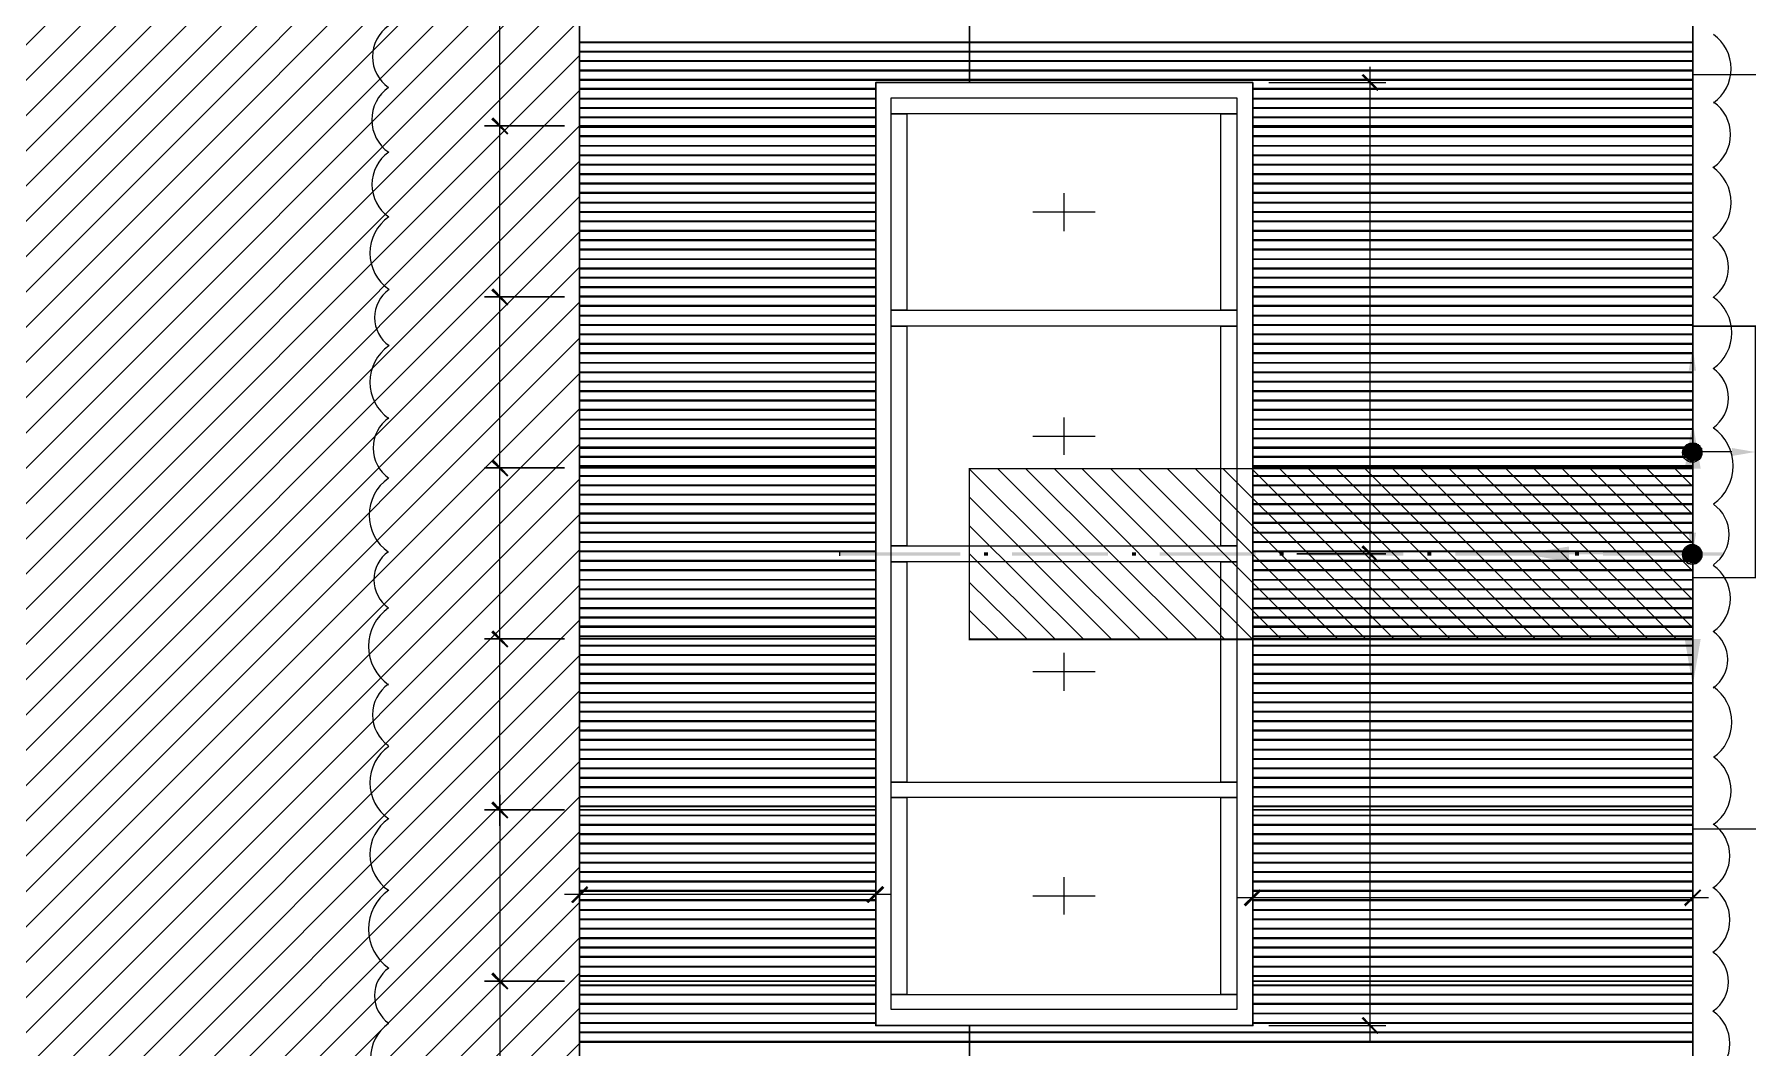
# Model space of a CAD drawing. Header units: millimetres. Extents: x -356862 to 418287, y 0 to 839748.
# Drawn here: x 32.504 to 36.815, y 25.258 to 27.795 of the extents above; entities that cross this region are included whole.
import ezdxf

# ---------------------------------------------------------------- set-up
doc = ezdxf.new("R2010")
doc.units = ezdxf.units.MM
doc.layers.add('PDF _Геометрия', color=7, linetype='Continuous', true_color=0xbababa)
doc.layers.add('PDF _Сплошная заливка', color=7, linetype='Continuous', true_color=0xf50000)

msp = doc.modelspace()

# ---------------------------------------------------------------- linework, layer by layer
at = {"layer": 'PDF _Геометрия', "color": 7, "lineweight": 9}
msp.add_lwpolyline([(36.6576, 23.3832), (36.6576, 30.1162), (36.6576, 31.2979)], dxfattribs=at)
at = {"layer": 'PDF _Геометрия', "color": 19, "lineweight": 30, "true_color": 0x442a22}
msp.add_lwpolyline([(36.6576, 23.3832), (36.6576, 30.1162), (36.941, 30.1162), (36.941, 23.3832)], close=True, dxfattribs=at)
at = {"layer": 'PDF _Геометрия', "color": 7, "lineweight": 13}
msp.add_lwpolyline([(30.8612, 23.4732), (30.8612, 30.0879), (33.8694, 30.0879), (33.8694, 23.4732)], close=True, dxfattribs=at)
at = {"layer": 'PDF _Геометрия', "color": 150, "lineweight": 30, "true_color": 0x0080ff}
for points in [[(33.8694, 30.0696), (36.6576, 30.0529), (36.6576, 23.3832), (35.986, 23.3832), (35.986, 23.4765), (33.8694, 23.4898)], [(35.556, 27.6747), (34.6111, 27.6747), (34.6111, 25.3131), (35.556, 25.3131)]]:
    msp.add_lwpolyline(points, close=True, dxfattribs=at)
for points in [[(34.846, 27.6747), (34.846, 30.0646)], [(36.6576, 23.3832), (36.6576, 30.0529)], [(34.6111, 27.5663), (33.8694, 27.5663)], [(36.6576, 27.5663), (35.556, 27.5663)], [(34.6111, 27.138), (33.8694, 27.138)], [(36.6576, 27.138), (35.556, 27.138)], [(34.6111, 26.7097), (33.8694, 26.7097)], [(36.6576, 26.7097), (35.556, 26.7097)], [(34.6111, 26.2814), (33.8694, 26.2814)], [(36.6576, 26.2814), (35.556, 26.2814)], [(34.6111, 25.8531), (33.8694, 25.8531)], [(36.6576, 25.8531), (35.556, 25.8531)], [(34.6111, 25.4248), (33.8694, 25.4248)], [(36.6576, 25.4248), (35.556, 25.4248)], [(34.846, 23.4832), (34.846, 25.3131)]]:
    msp.add_lwpolyline(points, dxfattribs=at)
at = {"layer": 'PDF _Геометрия', "color": 161, "lineweight": 9, "true_color": 0x7f9fff}
for points in [[(33.8694, 29.1563), (30.8612, 26.1497)], [(33.8694, 29.0679), (30.8612, 26.0597)], [(33.8694, 28.9796), (30.8612, 25.9714)], [(33.8694, 28.8913), (30.8612, 25.8831)], [(33.8694, 28.803), (30.8612, 25.7947)], [(33.8694, 28.7146), (30.8612, 25.7064)], [(33.8694, 28.6263), (30.8612, 25.6181)], [(33.8694, 28.538), (30.8612, 25.5298)], [(33.8694, 28.4496), (30.8612, 25.4414)], [(33.8694, 28.3613), (30.8612, 25.3531)], [(33.8694, 28.273), (30.8612, 25.2648)], [(33.8694, 28.1846), (30.8612, 25.1764)], [(33.8694, 28.0963), (30.8612, 25.0881)], [(33.8694, 28.008), (30.8612, 24.9998)], [(33.8694, 27.9197), (30.8612, 24.9114)], [(33.8694, 27.8313), (30.8612, 24.8231)], [(33.8694, 27.743), (30.8612, 24.7348)], [(33.8694, 27.6547), (30.8612, 24.6465)], [(33.8694, 27.5663), (30.8612, 24.5581)], [(33.8694, 27.478), (30.8612, 24.4698)], [(33.8694, 27.3897), (30.8612, 24.3815)], [(33.8694, 27.3013), (30.8612, 24.2931)], [(33.8694, 27.213), (30.8612, 24.2048)], [(33.8694, 27.1247), (30.8612, 24.1165)], [(33.8694, 27.0347), (30.8612, 24.0281)], [(33.8694, 26.9464), (30.8612, 23.9398)], [(33.8694, 26.858), (30.8612, 23.8515)], [(33.8694, 26.7697), (30.8612, 23.7632)], [(33.8694, 26.6814), (30.8612, 23.6748)], [(33.8694, 26.593), (30.8612, 23.5848)], [(33.8694, 26.5047), (30.8612, 23.4965)], [(33.8694, 26.4164), (30.9262, 23.4732), (30.5629, 23.1099)], [(33.8694, 26.3281), (31.0145, 23.4732), (30.5629, 23.0215)], [(33.8694, 26.2397), (31.1029, 23.4732), (30.5629, 22.9332)], [(33.8694, 26.1514), (31.1912, 23.4732), (30.5629, 22.8449)], [(33.8694, 26.0631), (31.2795, 23.4732), (30.5629, 22.7565)], [(33.8694, 25.9747), (31.3679, 23.4732), (30.6495, 22.7532)], [(33.8694, 25.8864), (31.4562, 23.4732), (30.7379, 22.7532)], [(33.8694, 25.7981), (31.5445, 23.4732), (30.8262, 22.7532)], [(33.8694, 25.7097), (31.6328, 23.4732), (30.9145, 22.7532)], [(33.8694, 25.6214), (31.7212, 23.4732), (31.0029, 22.7532)], [(33.8694, 25.5331), (31.8095, 23.4732), (31.0912, 22.7532)], [(33.8694, 25.4448), (31.8978, 23.4732), (31.1795, 22.7532)], [(33.8694, 25.3564), (31.9862, 23.4732), (31.2679, 22.7532)], [(33.8694, 25.2681), (32.0745, 23.4732), (31.3562, 22.7532)]]:
    msp.add_lwpolyline(points, dxfattribs=at)
at = {"layer": 'PDF _Геометрия', "color": 7, "lineweight": 18}
for points in [[(33.6694, 27.5263), (33.6694, 28.033)], [(35.8493, 26.4547), (35.8493, 27.7147)], [(35.596, 27.6747), (35.8893, 27.6747)], [(33.6694, 27.098), (33.6694, 27.6047)], [(35.0827, 27.398), (35.0827, 27.303)], [(35.0044, 27.3513), (35.161, 27.3513)], [(33.6694, 26.6697), (33.6694, 27.1764)], [(35.0827, 26.8364), (35.0827, 26.743)], [(35.0044, 26.7897), (35.161, 26.7897)], [(33.6694, 26.2414), (33.6694, 26.748)], [(35.8493, 25.2731), (35.8493, 26.533)], [(33.6694, 25.8131), (33.6694, 26.3197)], [(35.0827, 26.2464), (35.0827, 26.1514)], [(35.0044, 26.1997), (35.161, 26.1997)], [(33.6694, 25.8914), (33.6694, 25.3848)], [(35.556, 25.8131), (35.556, 25.5948)], [(36.6576, 25.8131), (36.6576, 25.5948)], [(33.8694, 25.4631), (33.8694, 25.6797)], [(34.6111, 25.4631), (34.6111, 25.6797)], [(35.0827, 25.6847), (35.0827, 25.5914)], [(34.6494, 25.6414), (33.8311, 25.6414)], [(35.0044, 25.6381), (35.161, 25.6381)], [(36.6976, 25.6331), (35.516, 25.6331)], [(33.6694, 25.4631), (33.6694, 24.9564)], [(35.596, 25.3131), (35.8893, 25.3131)]]:
    msp.add_lwpolyline(points, dxfattribs=at)
at = {"layer": 'PDF _Геометрия', "color": 1, "lineweight": 20}
for points in [[(33.3907, 27.8169, 0.52054), (33.3907, 27.6626, 0.52054), (33.3912, 27.5002)], [(33.3912, 27.5009, 0.52054), (33.3912, 27.3385, 0.52054), (33.3911, 27.1573)], [(33.3905, 26.5, 0.52054), (33.3905, 26.3594, 0.52054), (33.3907, 26.1668)], [(36.709, 26.1594, 0.52054), (36.709, 26.3, 0.52054), (36.7092, 26.4656)], [(33.3914, 25.6523, 0.52054), (33.3914, 25.4571, 0.52054), (33.3914, 25.3191)], [(33.3907, 25.3181, 0.52054), (33.3907, 25.1447, 0.52054), (33.3912, 25.0014, 0.52054), (33.3916, 24.8311)]]:
    msp.add_lwpolyline(points, format="xyb", dxfattribs=at)
at = {"layer": 'PDF _Геометрия', "color": 254, "lineweight": 5, "true_color": 0xdcdcdc}
for points in [[(33.8694, 27.7763), (36.6576, 27.7763)], [(33.8694, 27.753), (36.6576, 27.753)], [(33.8694, 27.7297), (36.6576, 27.7297)], [(33.8694, 27.7047), (36.6576, 27.7047)], [(33.8694, 27.6813), (36.6576, 27.6813)], [(33.8694, 27.658), (34.6111, 27.658)], [(35.556, 27.658), (36.6576, 27.658)], [(33.8694, 27.6347), (34.6111, 27.6347)], [(33.8694, 27.6113), (34.6111, 27.6113)], [(35.556, 27.6347), (36.6576, 27.6347)], [(35.556, 27.6113), (36.6576, 27.6113)], [(33.8694, 27.588), (34.6111, 27.588)], [(33.8694, 27.563), (34.6111, 27.563)], [(35.556, 27.588), (36.6576, 27.588)], [(35.556, 27.563), (36.6576, 27.563)], [(33.8694, 27.5397), (34.6111, 27.5397)], [(33.8694, 27.5163), (34.6111, 27.5163)], [(35.556, 27.5397), (36.6576, 27.5397)], [(35.556, 27.5163), (36.6576, 27.5163)], [(33.8694, 27.493), (34.6111, 27.493)], [(33.8694, 27.4697), (34.6111, 27.4697)], [(35.556, 27.493), (36.6576, 27.493)], [(35.556, 27.4697), (36.6576, 27.4697)], [(33.8694, 27.4447), (34.6111, 27.4447)], [(33.8694, 27.4213), (34.6111, 27.4213)], [(35.556, 27.4447), (36.6576, 27.4447)], [(35.556, 27.4213), (36.6576, 27.4213)], [(33.8694, 27.398), (34.6111, 27.398)], [(35.556, 27.398), (36.6576, 27.398)], [(33.8694, 27.3747), (34.6111, 27.3747)], [(33.8694, 27.3513), (34.6111, 27.3513)], [(35.556, 27.3747), (36.6576, 27.3747)], [(35.556, 27.3513), (36.6576, 27.3513)], [(33.8694, 27.328), (34.6111, 27.328)], [(33.8694, 27.303), (34.6111, 27.303)], [(35.556, 27.328), (36.6576, 27.328)], [(35.556, 27.303), (36.6576, 27.303)], [(33.8694, 27.2797), (34.6111, 27.2797)], [(33.8694, 27.2564), (34.6111, 27.2564)], [(35.556, 27.2797), (36.6576, 27.2797)], [(35.556, 27.2564), (36.6576, 27.2564)], [(33.8694, 27.233), (34.6111, 27.233)], [(33.8694, 27.2097), (34.6111, 27.2097)], [(35.556, 27.233), (36.6576, 27.233)], [(35.556, 27.2097), (36.6576, 27.2097)], [(33.8694, 27.1864), (34.6111, 27.1864)], [(35.556, 27.1864), (36.6576, 27.1864)], [(33.8694, 27.1614), (34.6111, 27.1614)], [(33.8694, 27.138), (34.6111, 27.138)], [(35.556, 27.1614), (36.6576, 27.1614)], [(35.556, 27.138), (36.6576, 27.138)], [(33.8694, 27.1147), (34.6111, 27.1147)], [(33.8694, 27.0914), (34.6111, 27.0914)], [(35.556, 27.1147), (36.6576, 27.1147)], [(35.556, 27.0914), (36.6576, 27.0914)], [(33.8694, 27.068), (34.6111, 27.068)], [(33.8694, 27.0447), (34.6111, 27.0447)], [(35.556, 27.068), (36.6576, 27.068)], [(35.556, 27.0447), (36.6576, 27.0447)], [(33.8694, 27.0197), (34.6111, 27.0197)], [(33.8694, 26.9964), (34.6111, 26.9964)], [(35.556, 27.0197), (36.6576, 27.0197)], [(35.556, 26.9964), (36.6576, 26.9964)], [(33.8694, 26.973), (34.6111, 26.973)], [(33.8694, 26.9497), (34.6111, 26.9497)], [(35.556, 26.973), (36.6576, 26.973)], [(35.556, 26.9497), (36.6576, 26.9497)], [(33.8694, 26.9264), (34.6111, 26.9264)], [(35.556, 26.9264), (36.6576, 26.9264)], [(33.8694, 26.9014), (34.6111, 26.9014)], [(33.8694, 26.878), (34.6111, 26.878)], [(35.556, 26.9014), (36.6576, 26.9014)], [(35.556, 26.878), (36.6576, 26.878)], [(33.8694, 26.8547), (34.6111, 26.8547)], [(33.8694, 26.8314), (34.6111, 26.8314)], [(35.556, 26.8547), (36.6576, 26.8547)], [(35.556, 26.8314), (36.6576, 26.8314)], [(33.8694, 26.808), (34.6111, 26.808)], [(33.8694, 26.7847), (34.6111, 26.7847)], [(35.556, 26.808), (36.6576, 26.808)], [(35.556, 26.7847), (36.6576, 26.7847)], [(33.8694, 26.7597), (34.6111, 26.7597)], [(33.8694, 26.7364), (34.6111, 26.7364)], [(35.556, 26.7597), (36.6576, 26.7597)], [(35.556, 26.7364), (36.6576, 26.7364)], [(33.8694, 26.713), (34.6111, 26.713)], [(33.8694, 26.6897), (34.6111, 26.6897)], [(35.556, 26.713), (36.6576, 26.713)], [(35.556, 26.6897), (36.6576, 26.6897)], [(33.8694, 26.6664), (34.6111, 26.6664)], [(35.556, 26.6664), (36.6576, 26.6664)], [(33.8694, 26.643), (34.6111, 26.643)], [(33.8694, 26.618), (34.6111, 26.618)], [(35.556, 26.643), (36.6576, 26.643)], [(35.556, 26.618), (36.6576, 26.618)], [(33.8694, 26.5947), (34.6111, 26.5947)], [(33.8694, 26.5714), (34.6111, 26.5714)], [(35.556, 26.5947), (36.6576, 26.5947)], [(35.556, 26.5714), (36.6576, 26.5714)], [(33.8694, 26.548), (34.6111, 26.548)], [(33.8694, 26.5247), (34.6111, 26.5247)], [(35.556, 26.548), (36.6576, 26.548)], [(35.556, 26.5247), (36.6576, 26.5247)], [(33.8694, 26.5014), (34.6111, 26.5014)], [(33.8694, 26.4764), (34.6111, 26.4764)], [(35.556, 26.5014), (36.6576, 26.5014)], [(35.556, 26.4764), (36.6576, 26.4764)], [(33.8694, 26.4531), (34.6111, 26.4531)], [(33.8694, 26.4297), (34.6111, 26.4297)], [(35.556, 26.4531), (36.6576, 26.4531)], [(35.556, 26.4297), (36.6576, 26.4297)], [(33.8694, 26.4064), (34.6111, 26.4064)], [(35.556, 26.4064), (36.6576, 26.4064)], [(33.8694, 26.3831), (34.6111, 26.3831)], [(33.8694, 26.3581), (34.6111, 26.3581)], [(35.556, 26.3831), (36.6576, 26.3831)], [(35.556, 26.3581), (36.6576, 26.3581)], [(33.8694, 26.3347), (34.6111, 26.3347)], [(33.8694, 26.3114), (34.6111, 26.3114)], [(35.556, 26.3347), (36.6576, 26.3347)], [(35.556, 26.3114), (36.6576, 26.3114)], [(33.8694, 26.2881), (34.6111, 26.2881)], [(33.8694, 26.2647), (34.6111, 26.2647)], [(35.556, 26.2881), (36.6576, 26.2881)], [(35.556, 26.2647), (36.6576, 26.2647)], [(33.8694, 26.2414), (34.6111, 26.2414)], [(33.8694, 26.2164), (34.6111, 26.2164)], [(35.556, 26.2414), (36.6576, 26.2414)], [(35.556, 26.2164), (36.6576, 26.2164)], [(33.8694, 26.1931), (34.6111, 26.1931)], [(35.556, 26.1931), (36.6576, 26.1931)], [(33.8694, 26.1697), (34.6111, 26.1697)], [(33.8694, 26.1464), (34.6111, 26.1464)], [(35.556, 26.1697), (36.6576, 26.1697)], [(35.556, 26.1464), (36.6576, 26.1464)], [(33.8694, 26.1231), (34.6111, 26.1231)], [(33.8694, 26.0997), (34.6111, 26.0997)], [(35.556, 26.1231), (36.6576, 26.1231)], [(35.556, 26.0997), (36.6576, 26.0997)], [(33.8694, 26.0747), (34.6111, 26.0747)], [(33.8694, 26.0514), (34.6111, 26.0514)], [(35.556, 26.0747), (36.6576, 26.0747)], [(35.556, 26.0514), (36.6576, 26.0514)], [(33.8694, 26.0281), (34.6111, 26.0281)], [(33.8694, 26.0047), (34.6111, 26.0047)], [(35.556, 26.0281), (36.6576, 26.0281)], [(35.556, 26.0047), (36.6576, 26.0047)], [(33.8694, 25.9814), (34.6111, 25.9814)], [(33.8694, 25.9581), (34.6111, 25.9581)], [(35.556, 25.9814), (36.6576, 25.9814)], [(35.556, 25.9581), (36.6576, 25.9581)], [(33.8694, 25.9331), (34.6111, 25.9331)], [(35.556, 25.9331), (36.6576, 25.9331)], [(33.8694, 25.9097), (34.6111, 25.9097)], [(33.8694, 25.8864), (34.6111, 25.8864)], [(35.556, 25.9097), (36.6576, 25.9097)], [(35.556, 25.8864), (36.6576, 25.8864)], [(33.8694, 25.8631), (34.6111, 25.8631)], [(33.8694, 25.8397), (34.6111, 25.8397)], [(35.556, 25.8631), (36.6576, 25.8631)], [(35.556, 25.8397), (36.6576, 25.8397)], [(33.8694, 25.8147), (34.6111, 25.8147)], [(33.8694, 25.7914), (34.6111, 25.7914)], [(35.556, 25.8147), (36.6576, 25.8147)], [(35.556, 25.7914), (36.6576, 25.7914)], [(33.8694, 25.7681), (34.6111, 25.7681)], [(33.8694, 25.7447), (34.6111, 25.7447)], [(35.556, 25.7681), (36.6576, 25.7681)], [(35.556, 25.7447), (36.6576, 25.7447)], [(33.8694, 25.7214), (34.6111, 25.7214)], [(33.8694, 25.6981), (34.6111, 25.6981)], [(35.556, 25.7214), (36.6576, 25.7214)], [(35.556, 25.6981), (36.6576, 25.6981)], [(33.8694, 25.6731), (34.6111, 25.6731)], [(35.556, 25.6731), (36.6576, 25.6731)], [(33.8694, 25.6497), (34.6111, 25.6497)], [(33.8694, 25.6264), (34.6111, 25.6264)], [(35.556, 25.6497), (36.6576, 25.6497)], [(35.556, 25.6264), (36.6576, 25.6264)], [(33.8694, 25.6031), (34.6111, 25.6031)], [(33.8694, 25.5798), (34.6111, 25.5798)], [(35.556, 25.6031), (36.6576, 25.6031)], [(35.556, 25.5798), (36.6576, 25.5798)], [(33.8694, 25.5564), (34.6111, 25.5564)], [(33.8694, 25.5314), (34.6111, 25.5314)], [(35.556, 25.5564), (36.6576, 25.5564)], [(35.556, 25.5314), (36.6576, 25.5314)], [(33.8694, 25.5081), (34.6111, 25.5081)], [(33.8694, 25.4848), (34.6111, 25.4848)], [(35.556, 25.5081), (36.6576, 25.5081)], [(35.556, 25.4848), (36.6576, 25.4848)], [(33.8694, 25.4614), (34.6111, 25.4614)], [(33.8694, 25.4381), (34.6111, 25.4381)], [(35.556, 25.4614), (36.6576, 25.4614)], [(35.556, 25.4381), (36.6576, 25.4381)], [(33.8694, 25.4148), (34.6111, 25.4148)], [(35.556, 25.4148), (36.6576, 25.4148)], [(33.8694, 25.3898), (34.6111, 25.3898)], [(33.8694, 25.3664), (34.6111, 25.3664)], [(35.556, 25.3898), (36.6576, 25.3898)], [(35.556, 25.3664), (36.6576, 25.3664)], [(33.8694, 25.3431), (34.6111, 25.3431)], [(33.8694, 25.3198), (34.6111, 25.3198)], [(35.556, 25.3431), (36.6576, 25.3431)], [(35.556, 25.3198), (36.6576, 25.3198)], [(33.8694, 25.2964), (36.6576, 25.2964)], [(33.8694, 25.2714), (36.6576, 25.2714)]]:
    msp.add_lwpolyline(points, close=True, dxfattribs=at)
for points in [[(36.6576, 27.7747), (33.8694, 27.7747)], [(36.6576, 27.7513), (33.8694, 27.7513)], [(36.6576, 27.728), (33.8694, 27.728)], [(36.6576, 27.7063), (33.8694, 27.7063)], [(36.6576, 27.683), (33.8694, 27.683)], [(34.6111, 27.6597), (33.8694, 27.6597)], [(36.6576, 27.6597), (35.556, 27.6597)], [(34.6111, 27.633), (33.8694, 27.633)], [(34.6111, 27.6097), (33.8694, 27.6097)], [(36.6576, 27.633), (35.556, 27.633)], [(36.6576, 27.6097), (35.556, 27.6097)], [(34.6111, 27.5863), (33.8694, 27.5863)], [(34.6111, 27.5647), (33.8694, 27.5647)], [(36.6576, 27.5863), (35.556, 27.5863)], [(36.6576, 27.5647), (35.556, 27.5647)], [(34.6111, 27.5413), (33.8694, 27.5413)], [(34.6111, 27.5163), (33.8694, 27.5163)], [(36.6576, 27.5413), (35.556, 27.5413)], [(36.6576, 27.5163), (35.556, 27.5163)], [(34.6111, 27.4913), (33.8694, 27.4913)], [(34.6111, 27.468), (33.8694, 27.468)], [(36.6576, 27.4913), (35.556, 27.4913)], [(36.6576, 27.468), (35.556, 27.468)], [(34.6111, 27.4463), (33.8694, 27.4463)], [(34.6111, 27.423), (33.8694, 27.423)], [(36.6576, 27.4463), (35.556, 27.4463)], [(36.6576, 27.423), (35.556, 27.423)], [(34.6111, 27.3997), (33.8694, 27.3997)], [(36.6576, 27.3997), (35.556, 27.3997)], [(34.6111, 27.373), (33.8694, 27.373)], [(34.6111, 27.3497), (33.8694, 27.3497)], [(36.6576, 27.373), (35.556, 27.373)], [(36.6576, 27.3497), (35.556, 27.3497)], [(34.6111, 27.3263), (33.8694, 27.3263)], [(34.6111, 27.3047), (33.8694, 27.3047)], [(36.6576, 27.3263), (35.556, 27.3263)], [(36.6576, 27.3047), (35.556, 27.3047)], [(34.6111, 27.2814), (33.8694, 27.2814)], [(34.6111, 27.258), (33.8694, 27.258)], [(36.6576, 27.2814), (35.556, 27.2814)], [(36.6576, 27.258), (35.556, 27.258)], [(34.6111, 27.2314), (33.8694, 27.2314)], [(34.6111, 27.208), (33.8694, 27.208)], [(36.6576, 27.2314), (35.556, 27.2314)], [(36.6576, 27.208), (35.556, 27.208)], [(34.6111, 27.1847), (33.8694, 27.1847)], [(34.6111, 27.163), (33.8694, 27.163)], [(36.6576, 27.1847), (35.556, 27.1847)], [(36.6576, 27.163), (35.556, 27.163)], [(34.6111, 27.1397), (33.8694, 27.1397)], [(36.6576, 27.1397), (35.556, 27.1397)], [(34.6111, 27.1164), (33.8694, 27.1164)], [(34.6111, 27.0897), (33.8694, 27.0897)], [(36.6576, 27.1164), (35.556, 27.1164)], [(36.6576, 27.0897), (35.556, 27.0897)], [(34.6111, 27.0664), (33.8694, 27.0664)], [(34.6111, 27.043), (33.8694, 27.043)], [(36.6576, 27.0664), (35.556, 27.0664)], [(36.6576, 27.043), (35.556, 27.043)], [(34.6111, 27.0214), (33.8694, 27.0214)], [(34.6111, 26.998), (33.8694, 26.998)], [(36.6576, 27.0214), (35.556, 27.0214)], [(36.6576, 26.998), (35.556, 26.998)], [(34.6111, 26.973), (33.8694, 26.973)], [(34.6111, 26.948), (33.8694, 26.948)], [(36.6576, 26.973), (35.556, 26.973)], [(36.6576, 26.948), (35.556, 26.948)], [(34.6111, 26.9247), (33.8694, 26.9247)], [(36.6576, 26.9247), (35.556, 26.9247)], [(34.6111, 26.903), (33.8694, 26.903)], [(34.6111, 26.8797), (33.8694, 26.8797)], [(36.6576, 26.903), (35.556, 26.903)], [(36.6576, 26.8797), (35.556, 26.8797)], [(34.6111, 26.8564), (33.8694, 26.8564)], [(34.6111, 26.8297), (33.8694, 26.8297)], [(36.6576, 26.8564), (35.556, 26.8564)], [(36.6576, 26.8297), (35.556, 26.8297)], [(34.6111, 26.8064), (33.8694, 26.8064)], [(34.6111, 26.783), (33.8694, 26.783)], [(36.6576, 26.8064), (35.556, 26.8064)], [(36.6576, 26.783), (35.556, 26.783)], [(34.6111, 26.7614), (33.8694, 26.7614)], [(34.6111, 26.738), (33.8694, 26.738)], [(36.6576, 26.7614), (35.556, 26.7614)], [(36.6576, 26.738), (35.556, 26.738)], [(34.6111, 26.7147), (33.8694, 26.7147)], [(36.6576, 26.7147), (35.556, 26.7147)], [(34.6111, 26.688), (33.8694, 26.688)], [(34.6111, 26.6647), (33.8694, 26.6647)], [(36.6576, 26.688), (35.556, 26.688)], [(36.6576, 26.6647), (35.556, 26.6647)], [(34.6111, 26.6414), (33.8694, 26.6414)], [(34.6111, 26.6197), (33.8694, 26.6197)], [(36.6576, 26.6414), (35.556, 26.6414)], [(36.6576, 26.6197), (35.556, 26.6197)], [(34.6111, 26.5964), (33.8694, 26.5964)], [(34.6111, 26.573), (33.8694, 26.573)], [(36.6576, 26.5964), (35.556, 26.5964)], [(36.6576, 26.573), (35.556, 26.573)], [(34.6111, 26.5464), (33.8694, 26.5464)], [(34.6111, 26.523), (33.8694, 26.523)], [(36.6576, 26.5464), (35.556, 26.5464)], [(36.6576, 26.523), (35.556, 26.523)], [(34.6111, 26.4997), (33.8694, 26.4997)], [(34.6111, 26.478), (33.8694, 26.478)], [(36.6576, 26.4997), (35.556, 26.4997)], [(36.6576, 26.478), (35.556, 26.478)], [(34.6111, 26.4547), (33.8694, 26.4547)], [(34.6111, 26.4297), (33.8694, 26.4297)], [(36.6576, 26.4547), (35.556, 26.4547)], [(36.6576, 26.4297), (35.556, 26.4297)], [(34.6111, 26.4047), (33.8694, 26.4047)], [(36.6576, 26.4047), (35.556, 26.4047)], [(34.6111, 26.3814), (33.8694, 26.3814)], [(34.6111, 26.3597), (33.8694, 26.3597)], [(36.6576, 26.3814), (35.556, 26.3814)], [(36.6576, 26.3597), (35.556, 26.3597)], [(34.6111, 26.3364), (33.8694, 26.3364)], [(34.6111, 26.3131), (33.8694, 26.3131)], [(36.6576, 26.3364), (35.556, 26.3364)], [(36.6576, 26.3131), (35.556, 26.3131)], [(34.6111, 26.2864), (33.8694, 26.2864)], [(34.6111, 26.2631), (33.8694, 26.2631)], [(36.6576, 26.2864), (35.556, 26.2864)], [(36.6576, 26.2631), (35.556, 26.2631)], [(34.6111, 26.2397), (33.8694, 26.2397)], [(34.6111, 26.2181), (33.8694, 26.2181)], [(36.6576, 26.2397), (35.556, 26.2397)], [(36.6576, 26.2181), (35.556, 26.2181)], [(34.6111, 26.1947), (33.8694, 26.1947)], [(34.6111, 26.1714), (33.8694, 26.1714)], [(36.6576, 26.1947), (35.556, 26.1947)], [(36.6576, 26.1714), (35.556, 26.1714)], [(34.6111, 26.1447), (33.8694, 26.1447)], [(36.6576, 26.1447), (35.556, 26.1447)], [(34.6111, 26.1214), (33.8694, 26.1214)], [(34.6111, 26.0981), (33.8694, 26.0981)], [(36.6576, 26.1214), (35.556, 26.1214)], [(36.6576, 26.0981), (35.556, 26.0981)], [(34.6111, 26.0764), (33.8694, 26.0764)], [(34.6111, 26.0531), (33.8694, 26.0531)], [(36.6576, 26.0764), (35.556, 26.0764)], [(36.6576, 26.0531), (35.556, 26.0531)], [(34.6111, 26.0297), (33.8694, 26.0297)], [(34.6111, 26.0031), (33.8694, 26.0031)], [(36.6576, 26.0297), (35.556, 26.0297)], [(36.6576, 26.0031), (35.556, 26.0031)], [(34.6111, 25.9797), (33.8694, 25.9797)], [(34.6111, 25.9564), (33.8694, 25.9564)], [(36.6576, 25.9797), (35.556, 25.9797)], [(36.6576, 25.9564), (35.556, 25.9564)], [(34.6111, 25.9347), (33.8694, 25.9347)], [(36.6576, 25.9347), (35.556, 25.9347)], [(34.6111, 25.9114), (33.8694, 25.9114)], [(34.6111, 25.8864), (33.8694, 25.8864)], [(36.6576, 25.9114), (35.556, 25.9114)], [(36.6576, 25.8864), (35.556, 25.8864)], [(34.6111, 25.8614), (33.8694, 25.8614)], [(34.6111, 25.8381), (33.8694, 25.8381)], [(36.6576, 25.8614), (35.556, 25.8614)], [(36.6576, 25.8381), (35.556, 25.8381)], [(34.6111, 25.8164), (33.8694, 25.8164)], [(34.6111, 25.7931), (33.8694, 25.7931)], [(36.6576, 25.8164), (35.556, 25.8164)], [(36.6576, 25.7931), (35.556, 25.7931)], [(34.6111, 25.7697), (33.8694, 25.7697)], [(34.6111, 25.7431), (33.8694, 25.7431)], [(36.6576, 25.7697), (35.556, 25.7697)], [(36.6576, 25.7431), (35.556, 25.7431)], [(34.6111, 25.7197), (33.8694, 25.7197)], [(36.6576, 25.7197), (35.556, 25.7197)], [(34.6111, 25.6964), (33.8694, 25.6964)], [(34.6111, 25.6747), (33.8694, 25.6747)], [(36.6576, 25.6964), (35.556, 25.6964)], [(36.6576, 25.6747), (35.556, 25.6747)], [(34.6111, 25.6514), (33.8694, 25.6514)], [(34.6111, 25.6281), (33.8694, 25.6281)], [(36.6576, 25.6514), (35.556, 25.6514)], [(36.6576, 25.6281), (35.556, 25.6281)], [(34.6111, 25.6014), (33.8694, 25.6014)], [(34.6111, 25.5781), (33.8694, 25.5781)], [(36.6576, 25.6014), (35.556, 25.6014)], [(36.6576, 25.5781), (35.556, 25.5781)], [(34.6111, 25.5548), (33.8694, 25.5548)], [(34.6111, 25.5331), (33.8694, 25.5331)], [(36.6576, 25.5548), (35.556, 25.5548)], [(36.6576, 25.5331), (35.556, 25.5331)], [(34.6111, 25.5098), (33.8694, 25.5098)], [(34.6111, 25.4864), (33.8694, 25.4864)], [(36.6576, 25.5098), (35.556, 25.5098)], [(36.6576, 25.4864), (35.556, 25.4864)], [(34.6111, 25.4598), (33.8694, 25.4598)], [(36.6576, 25.4598), (35.556, 25.4598)], [(34.6111, 25.4364), (33.8694, 25.4364)], [(34.6111, 25.4131), (33.8694, 25.4131)], [(36.6576, 25.4364), (35.556, 25.4364)], [(36.6576, 25.4131), (35.556, 25.4131)], [(34.6111, 25.3914), (33.8694, 25.3914)], [(34.6111, 25.3681), (33.8694, 25.3681)], [(36.6576, 25.3914), (35.556, 25.3914)], [(36.6576, 25.3681), (35.556, 25.3681)], [(34.6111, 25.3431), (33.8694, 25.3431)], [(34.6111, 25.3181), (33.8694, 25.3181)], [(36.6576, 25.3431), (35.556, 25.3431)], [(36.6576, 25.3181), (35.556, 25.3181)], [(36.6576, 25.2948), (33.8694, 25.2948)], [(36.6576, 25.2731), (33.8694, 25.2731)]]:
    msp.add_lwpolyline(points, dxfattribs=at)
at = {"layer": 'PDF _Геометрия', "color": 19, "lineweight": 5, "true_color": 0x442a22}
for points in [[(36.816, 27.6947), (36.6576, 27.6947)], [(36.816, 27.0647), (36.6576, 27.0647)], [(36.816, 26.4347), (36.6576, 26.4347)], [(36.816, 25.8047), (36.6576, 25.8047)]]:
    msp.add_lwpolyline(points, dxfattribs=at)
at = {"layer": 'PDF _Геометрия', "color": 7, "lineweight": 9}
for points in [[(34.6111, 27.6747), (35.556, 27.6747), (35.556, 25.3131), (34.6111, 25.3131)], [(35.516, 27.6363), (35.516, 27.5963), (34.6494, 27.5963), (34.6494, 27.6363)], [(34.6894, 27.1047), (34.6494, 27.1047), (34.6494, 27.5963), (34.6894, 27.5963)], [(35.516, 27.1047), (35.476, 27.1047), (35.476, 27.5963), (35.516, 27.5963)], [(35.516, 27.1047), (35.516, 27.0647), (34.6494, 27.0647), (34.6494, 27.1047)], [(34.6894, 26.5147), (34.6494, 26.5147), (34.6494, 27.0647), (34.6894, 27.0647)], [(35.516, 26.5147), (35.476, 26.5147), (35.476, 27.0647), (35.516, 27.0647)], [(35.516, 26.5147), (35.516, 26.4747), (34.6494, 26.4747), (34.6494, 26.5147)], [(34.6894, 25.9231), (34.6494, 25.9231), (34.6494, 26.4747), (34.6894, 26.4747)], [(35.516, 25.9231), (35.476, 25.9231), (35.476, 26.4747), (35.516, 26.4747)], [(35.516, 25.9231), (35.516, 25.8847), (34.6494, 25.8847), (34.6494, 25.9231)], [(34.6894, 25.3914), (34.6494, 25.3914), (34.6494, 25.8847), (34.6894, 25.8847)], [(35.516, 25.3914), (35.476, 25.3914), (35.476, 25.8847), (35.516, 25.8847)], [(35.516, 25.3914), (35.516, 25.3531), (34.6494, 25.3531), (34.6494, 25.3914)]]:
    msp.add_lwpolyline(points, close=True, dxfattribs=at)
at = {"layer": 'PDF _Геометрия', "color": 7, "lineweight": 18}
for points in [[(33.6311, 27.5663), (33.8311, 27.5663)], [(33.6311, 27.138), (33.8311, 27.138)], [(33.6311, 26.7097), (33.8311, 26.7097)], [(35.8893, 26.4947), (35.666, 26.4947)], [(33.6311, 26.2814), (33.8311, 26.2814)], [(33.6311, 25.8531), (33.8311, 25.8531)], [(33.6311, 25.4248), (33.8311, 25.4248)]]:
    msp.add_lwpolyline(points, close=True, dxfattribs=at)
at = {"layer": 'PDF _Геометрия', "color": 1, "lineweight": 9, "true_color": 0xf50000}
msp.add_lwpolyline([(36.6576, 27.0647), (36.8143, 27.0647), (36.8143, 26.4347), (36.6576, 26.4347)], close=True, dxfattribs=at)
for points in [[(36.6576, 26.6064), (36.6576, 26.8947)], [(36.756, 26.7497), (36.6576, 26.7497)], [(34.846, 26.7064), (35.2727, 26.2814)], [(34.916, 26.708), (35.3427, 26.2814)], [(34.986, 26.708), (35.4144, 26.2814)], [(35.0577, 26.708), (35.4843, 26.2814)], [(35.1277, 26.708), (35.5543, 26.2814)], [(35.1994, 26.708), (35.626, 26.2814)], [(35.2694, 26.708), (35.696, 26.2814)], [(35.341, 26.708), (35.7677, 26.2814)], [(35.411, 26.708), (35.8377, 26.2814)], [(35.481, 26.708), (35.9093, 26.2814)], [(35.5527, 26.708), (35.9793, 26.2814)], [(35.6227, 26.708), (36.0493, 26.2814)], [(35.6943, 26.708), (36.121, 26.2814)], [(35.7643, 26.708), (36.191, 26.2814)], [(35.836, 26.708), (36.2627, 26.2814)], [(35.906, 26.708), (36.3326, 26.2814)], [(35.976, 26.708), (36.4043, 26.2814)], [(36.0477, 26.708), (36.4743, 26.2814)], [(36.1177, 26.708), (36.5443, 26.2814)], [(36.1893, 26.708), (36.616, 26.2814)], [(36.2593, 26.708), (36.6576, 26.3097)], [(36.331, 26.708), (36.6576, 26.3797)], [(36.401, 26.708), (36.6576, 26.4514)], [(36.4726, 26.708), (36.6576, 26.5214)], [(36.5426, 26.708), (36.6576, 26.593)], [(36.6126, 26.708), (36.6576, 26.663)], [(34.846, 26.6364), (35.201, 26.2814)], [(34.846, 26.5647), (35.131, 26.2814)], [(34.846, 26.4947), (35.0594, 26.2814)], [(34.846, 26.4231), (34.9894, 26.2814)], [(34.846, 26.3531), (34.9177, 26.2814)], [(34.846, 26.2831), (34.8477, 26.2814)]]:
    msp.add_lwpolyline(points, dxfattribs=at)
at = {"layer": 'PDF _Геометрия', "color": 1, "lineweight": 0, "true_color": 0xf50000}
for points in [[(36.6343, 26.7564), (36.6343, 26.743), (36.6343, 26.7564)], [(36.6393, 26.7647), (36.6393, 26.7364), (36.6393, 26.7647)], [(36.646, 26.7697), (36.646, 26.7297), (36.646, 26.7697)], [(36.6493, 26.7714), (36.6493, 26.728), (36.6493, 26.7714)], [(36.6526, 26.773), (36.6526, 26.7264), (36.6526, 26.773)], [(36.6576, 26.773), (36.6576, 26.7264), (36.6576, 26.773)], [(36.6626, 26.773), (36.6626, 26.728), (36.6626, 26.773)], [(36.666, 26.7714), (36.666, 26.728), (36.666, 26.7714)], [(36.671, 26.7697), (36.671, 26.7314), (36.671, 26.7697)], [(36.6743, 26.7664), (36.6743, 26.733), (36.6743, 26.7664)], [(36.6793, 26.7597), (36.6793, 26.7414), (36.6793, 26.7597)], [(34.5211, 26.4897), (34.5211, 26.498)]]:
    msp.add_lwpolyline(points, dxfattribs=at)
msp.add_lwpolyline([(34.846, 26.2806, 0.005, 0.005, 0), (36.6576, 26.2806, 0.00333, 0.00333, 0), (36.6576, 26.708, 0.00333, 0.00333, 0), (34.846, 26.708, 0.00333, 0.00333, 0)], format="xyseb", close=True, dxfattribs=at)
at = {"layer": 'PDF _Геометрия', "color": 1, "lineweight": 9, "true_color": 0xf50000}
msp.add_circle((36.6564, 26.7481), 0.0242, dxfattribs=at)
msp.add_circle((36.6564, 26.7481), 0.0242, dxfattribs=at)
at = {"layer": 'PDF _Геометрия', "color": 1, "lineweight": 30, "true_color": 0xfa0000}
msp.add_circle((36.6564, 26.4931), 0.0242, dxfattribs=at)
at = {"layer": 'PDF _Геометрия', "color": 1, "lineweight": 20}
for centre, radius, start, end in [((36.6497, 27.7097), 0.1042, 305.0024, 54.9976), ((36.6531, 27.5447), 0.0992, 305.0024, 54.9976), ((36.6464, 27.3747), 0.1075, 305.0024, 54.9976), ((36.6564, 27.2114), 0.0908, 305.0025, 54.9975), ((33.4414, 27.0864), 0.0858, 125.0024, 234.9976), ((36.6464, 27.0481), 0.1092, 305.0024, 54.9976), ((33.4547, 26.9247), 0.1108, 125.0024, 234.9976), ((36.6564, 26.8847), 0.0908, 305.0025, 54.9975), ((33.4447, 26.7597), 0.0925, 125.0024, 234.9976), ((36.6431, 26.7147), 0.1158, 305.0024, 54.9976), ((33.4547, 26.5914), 0.1125, 125.0024, 234.9976), ((36.6564, 26.5431), 0.0925, 305.0024, 54.9976), ((33.4447, 26.0914), 0.0942, 125.0024, 234.9976), ((36.6481, 26.0731), 0.1075, 305.0024, 54.9976), ((33.4547, 25.9214), 0.1108, 125.0024, 234.9976), ((36.6514, 25.9014), 0.1025, 305.0024, 54.9976), ((33.4531, 25.7414), 0.1092, 125.0024, 234.9976), ((36.6531, 25.7381), 0.0975, 305.0024, 54.9976), ((36.6514, 25.5781), 0.0992, 305.0024, 54.9976), ((36.6581, 25.4231), 0.0892, 305.0025, 54.9975), ((36.6514, 25.2681), 0.0992, 305.0024, 54.9976)]:
    msp.add_arc(centre, radius, start, end, dxfattribs=at)
at = {"layer": 'PDF _Сплошная заливка', "color": 7, "transparency": 33554559}
for points in [[(35.871, 27.658), (35.8277, 27.693), (35.8327, 27.6963)], [(35.8677, 27.653), (35.871, 27.658), (35.8277, 27.693)], [(33.6911, 27.548), (33.6478, 27.583), (33.6528, 27.588)], [(33.6528, 27.588), (33.6478, 27.583), (33.6911, 27.548)], [(33.6878, 27.5447), (33.6911, 27.548), (33.6478, 27.583)], [(33.6478, 27.583), (33.6911, 27.548), (33.6878, 27.5447)], [(33.6911, 27.1197), (33.6478, 27.1547), (33.6528, 27.1597)], [(33.6528, 27.1597), (33.6478, 27.1547), (33.6911, 27.1197)], [(33.6878, 27.1164), (33.6911, 27.1197), (33.6478, 27.1547)], [(33.6478, 27.1547), (33.6911, 27.1197), (33.6878, 27.1164)], [(33.6911, 26.6914), (33.6478, 26.7264), (33.6528, 26.7314)], [(33.6528, 26.7314), (33.6478, 26.7264), (33.6911, 26.6914)], [(33.6878, 26.688), (33.6911, 26.6914), (33.6478, 26.7264)], [(33.6478, 26.7264), (33.6911, 26.6914), (33.6878, 26.688)], [(35.871, 26.4764), (35.8277, 26.5114), (35.8327, 26.5164)], [(35.8327, 26.5164), (35.8277, 26.5114), (35.871, 26.4764)], [(35.8677, 26.473), (35.871, 26.4764), (35.8277, 26.5114)], [(35.8277, 26.5114), (35.871, 26.4764), (35.8677, 26.473)], [(33.6911, 26.2631), (33.6478, 26.2981), (33.6528, 26.3031)], [(33.6528, 26.3031), (33.6478, 26.2981), (33.6911, 26.2631)], [(33.6878, 26.2597), (33.6911, 26.2631), (33.6478, 26.2981)], [(33.6478, 26.2981), (33.6911, 26.2631), (33.6878, 26.2597)], [(33.6528, 25.8747), (33.6478, 25.8697), (33.6911, 25.8347)], [(33.6911, 25.8347), (33.6478, 25.8697), (33.6528, 25.8747)], [(33.6478, 25.8697), (33.6911, 25.8347), (33.6878, 25.8314)], [(33.6878, 25.8314), (33.6911, 25.8347), (33.6478, 25.8697)], [(33.8877, 25.6631), (33.8527, 25.6198), (33.8477, 25.6231)], [(33.8911, 25.6581), (33.8877, 25.6631), (33.8527, 25.6198)], [(34.5877, 25.6231), (34.5927, 25.6198), (34.6277, 25.6631)], [(34.5927, 25.6198), (34.6277, 25.6631), (34.6327, 25.6581)], [(35.5727, 25.6547), (35.5377, 25.6114), (35.5327, 25.6164)], [(35.5777, 25.6514), (35.5727, 25.6547), (35.5377, 25.6114)], [(36.636, 25.6164), (36.6393, 25.6114), (36.676, 25.6547)], [(36.6393, 25.6114), (36.676, 25.6547), (36.6793, 25.6514)], [(33.6528, 25.4464), (33.6478, 25.4414), (33.6911, 25.4064)], [(33.6911, 25.4064), (33.6478, 25.4414), (33.6528, 25.4464)], [(33.6478, 25.4414), (33.6911, 25.4064), (33.6878, 25.4031)], [(33.6878, 25.4031), (33.6911, 25.4064), (33.6478, 25.4414)], [(35.8327, 25.3348), (35.8277, 25.3314), (35.871, 25.2948)], [(35.8277, 25.3314), (35.871, 25.2948), (35.8677, 25.2914)]]:
    msp.add_solid(points, dxfattribs=at)
at = {"layer": 'PDF _Сплошная заливка', "transparency": 33554559}
for points in [[(36.6476, 26.953), (36.6576, 27.0114), (36.666, 26.953)], [(36.6343, 26.7564), (36.6343, 26.743), (36.636, 26.7597)], [(36.6343, 26.743), (36.636, 26.7597), (36.636, 26.7397)], [(36.6343, 26.7547), (36.6343, 26.7464), (36.636, 26.758)], [(36.6343, 26.7464), (36.636, 26.758), (36.636, 26.7414)], [(36.6343, 26.753), (36.6343, 26.748), (36.6343, 26.7564)], [(36.6343, 26.748), (36.6343, 26.7564), (36.6343, 26.743)], [(36.6343, 26.743), (36.6343, 26.7564), (36.6343, 26.7564)], [(36.6343, 26.7497), (36.6343, 26.7547), (36.6343, 26.7464)], [(36.6343, 26.748), (36.6343, 26.753), (36.6343, 26.753)], [(36.636, 26.7614), (36.636, 26.7397), (36.6393, 26.7647)], [(36.636, 26.7397), (36.6393, 26.7647), (36.6393, 26.7364)], [(36.636, 26.758), (36.636, 26.7414), (36.6376, 26.763)], [(36.636, 26.7414), (36.6376, 26.763), (36.6376, 26.738)], [(36.636, 26.7614), (36.636, 26.7614), (36.636, 26.7397)], [(36.636, 26.7614), (36.636, 26.7397), (36.636, 26.7597)], [(36.6376, 26.763), (36.6376, 26.738), (36.641, 26.7664)], [(36.6376, 26.738), (36.641, 26.7664), (36.641, 26.7347)], [(36.6393, 26.7647), (36.6393, 26.7364), (36.641, 26.768)], [(36.6393, 26.7364), (36.641, 26.768), (36.641, 26.733)], [(36.6393, 26.7364), (36.6393, 26.7647), (36.6393, 26.7647)], [(36.641, 26.7664), (36.641, 26.7347), (36.6443, 26.768)], [(36.641, 26.7347), (36.6443, 26.768), (36.6443, 26.7314)], [(36.641, 26.768), (36.641, 26.733), (36.6426, 26.768)], [(36.641, 26.733), (36.6426, 26.768), (36.6426, 26.733)], [(36.6426, 26.768), (36.6426, 26.733), (36.646, 26.7697)], [(36.6426, 26.733), (36.646, 26.7697), (36.646, 26.7297)], [(36.6443, 26.768), (36.6443, 26.7314), (36.6476, 26.7714)], [(36.6443, 26.7314), (36.6476, 26.7714), (36.6476, 26.7297)], [(36.646, 26.7697), (36.646, 26.7297), (36.6493, 26.7714)], [(36.646, 26.7297), (36.6493, 26.7714), (36.6493, 26.728)], [(36.646, 26.7297), (36.646, 26.7697), (36.646, 26.7697)], [(36.6476, 26.7714), (36.6476, 26.7297), (36.651, 26.773)], [(36.6476, 26.7297), (36.651, 26.773), (36.651, 26.728)], [(36.6493, 26.7714), (36.6493, 26.728), (36.6526, 26.773)], [(36.6493, 26.728), (36.6526, 26.773), (36.6526, 26.7264)], [(36.6493, 26.728), (36.6493, 26.7714), (36.6493, 26.7714)], [(36.651, 26.773), (36.651, 26.728), (36.656, 26.773)], [(36.651, 26.728), (36.656, 26.773), (36.656, 26.7264)], [(36.6526, 26.7264), (36.6526, 26.773), (36.6526, 26.773)], [(36.6526, 26.773), (36.6526, 26.7264), (36.6576, 26.773)], [(36.6526, 26.7264), (36.6576, 26.773), (36.6576, 26.7264)], [(36.656, 26.773), (36.656, 26.7264), (36.6593, 26.773)], [(36.656, 26.7264), (36.6593, 26.773), (36.6593, 26.7264)], [(36.6576, 26.7264), (36.6576, 26.773), (36.6576, 26.773)], [(36.6576, 26.773), (36.6576, 26.7264), (36.6626, 26.773)], [(36.6576, 26.7264), (36.6626, 26.773), (36.6626, 26.728)], [(36.6593, 26.773), (36.6593, 26.7264), (36.6643, 26.773)], [(36.6593, 26.7264), (36.6643, 26.773), (36.6643, 26.728)], [(36.6626, 26.728), (36.6626, 26.773), (36.6626, 26.773)], [(36.6626, 26.773), (36.6626, 26.728), (36.666, 26.7714)], [(36.6626, 26.728), (36.666, 26.7714), (36.666, 26.728)], [(36.6643, 26.773), (36.6643, 26.728), (36.6676, 26.7714)], [(36.6643, 26.728), (36.6676, 26.7714), (36.6676, 26.7297)], [(36.666, 26.728), (36.666, 26.7714), (36.666, 26.7714)], [(36.666, 26.7714), (36.666, 26.728), (36.671, 26.7697)], [(36.666, 26.728), (36.671, 26.7697), (36.671, 26.7314)], [(36.6676, 26.7714), (36.6676, 26.7297), (36.671, 26.768)], [(36.6676, 26.7297), (36.671, 26.768), (36.671, 26.7314)], [(36.671, 26.7314), (36.671, 26.7697), (36.671, 26.7697)], [(36.671, 26.7697), (36.671, 26.7314), (36.6743, 26.7664)], [(36.671, 26.768), (36.671, 26.7314), (36.6743, 26.7664)], [(36.671, 26.7314), (36.6743, 26.7664), (36.6743, 26.7347)], [(36.671, 26.7314), (36.6743, 26.7664), (36.6743, 26.733)], [(36.6743, 26.7664), (36.6743, 26.7347), (36.6776, 26.763)], [(36.6743, 26.733), (36.6743, 26.7664), (36.6743, 26.7664)], [(36.6743, 26.7664), (36.6743, 26.733), (36.6776, 26.763)], [(36.6743, 26.7347), (36.6776, 26.763), (36.6776, 26.738)], [(36.6743, 26.733), (36.6776, 26.763), (36.6776, 26.7364)], [(36.6776, 26.763), (36.6776, 26.738), (36.6793, 26.758)], [(36.6776, 26.763), (36.6776, 26.7364), (36.6776, 26.738)], [(36.6776, 26.7364), (36.6776, 26.763), (36.6776, 26.763)], [(36.6776, 26.763), (36.6776, 26.738), (36.6793, 26.7597)], [(36.6776, 26.738), (36.6793, 26.7597), (36.6793, 26.7414)], [(36.6776, 26.738), (36.6793, 26.758), (36.6793, 26.7414)], [(36.6793, 26.7414), (36.6793, 26.7597), (36.6793, 26.7597)], [(36.6793, 26.7597), (36.6793, 26.7414), (36.681, 26.7547)], [(36.6793, 26.7414), (36.6793, 26.758), (36.681, 26.7547)], [(36.6793, 26.7414), (36.681, 26.7464), (36.681, 26.7547)], [(36.6793, 26.7414), (36.681, 26.7547), (36.681, 26.7447)], [(36.681, 26.7464), (36.681, 26.7547), (36.681, 26.7497)], [(36.681, 26.7447), (36.681, 26.7464), (36.681, 26.7547)], [(36.681, 26.7464), (36.681, 26.7547), (36.681, 26.7497)], [(36.681, 26.7447), (36.681, 26.7547), (36.681, 26.7547)], [(36.756, 26.7397), (36.8143, 26.7497), (36.756, 26.7597)], [(36.6476, 26.548), (36.6576, 26.488), (36.666, 26.548)], [(34.8227, 26.4897), (34.8227, 26.498), (34.5211, 26.4897)], [(34.8227, 26.498), (34.5211, 26.4897), (34.5211, 26.498)], [(34.8927, 26.4897), (34.8927, 26.498), (34.8827, 26.4897)], [(34.8927, 26.498), (34.8827, 26.4897), (34.8827, 26.498)], [(35.1927, 26.4897), (35.1927, 26.498), (34.9527, 26.4897)], [(35.1927, 26.498), (34.9527, 26.4897), (34.9527, 26.498)], [(35.2627, 26.4897), (35.2627, 26.498), (35.2527, 26.4897)], [(35.2627, 26.498), (35.2527, 26.4897), (35.2527, 26.498)], [(35.5627, 26.4897), (35.5627, 26.498), (35.3227, 26.4897)], [(35.5627, 26.498), (35.3227, 26.4897), (35.3227, 26.498)], [(35.6327, 26.4897), (35.6327, 26.498), (35.6227, 26.4897)], [(35.6327, 26.498), (35.6227, 26.4897), (35.6227, 26.498)], [(35.9327, 26.4897), (35.9327, 26.498), (35.6927, 26.4897)], [(35.9327, 26.498), (35.6927, 26.4897), (35.6927, 26.498)], [(36.0027, 26.4897), (36.0027, 26.498), (35.9927, 26.4897)], [(36.0027, 26.498), (35.9927, 26.4897), (35.9927, 26.498)], [(36.3026, 26.4897), (36.3026, 26.498), (36.0627, 26.4897)], [(36.3026, 26.498), (36.0627, 26.4897), (36.0627, 26.498)], [(36.3726, 26.4897), (36.3726, 26.498), (36.3626, 26.4897)], [(36.3726, 26.498), (36.3626, 26.4897), (36.3626, 26.498)], [(36.7326, 26.4897), (36.7326, 26.498), (36.4326, 26.4897)], [(36.7326, 26.498), (36.4326, 26.4897), (36.4326, 26.498)]]:
    msp.add_solid(points, dxfattribs=at)
at = {"layer": 'PDF _Сплошная заливка', "color": 1, "true_color": 0xfa0000, "transparency": 33554559}
for points in [[(36.6776, 26.708), (36.6576, 26.8247), (36.6376, 26.708)], [(36.6593, 26.5914), (36.656, 26.5914), (36.6593, 26.4947)], [(36.656, 26.5914), (36.6593, 26.4947), (36.656, 26.4947)], [(36.6493, 26.473), (36.6493, 26.5164), (36.646, 26.4747)], [(36.6493, 26.5164), (36.646, 26.4747), (36.646, 26.5147)], [(36.6526, 26.4714), (36.6526, 26.518), (36.6493, 26.473)], [(36.6526, 26.518), (36.6493, 26.473), (36.6493, 26.5164)], [(36.6576, 26.4714), (36.6576, 26.518), (36.6526, 26.4714)], [(36.6576, 26.518), (36.6526, 26.4714), (36.6526, 26.518)], [(36.6626, 26.4714), (36.6626, 26.518), (36.6576, 26.4714)], [(36.6626, 26.518), (36.6576, 26.4714), (36.6576, 26.518)], [(36.666, 26.5164), (36.6626, 26.4714), (36.6626, 26.518)], [(36.666, 26.473), (36.666, 26.5164), (36.6626, 26.4714)], [(36.6693, 26.5147), (36.666, 26.473), (36.666, 26.5164)], [(36.3476, 26.513), (36.231, 26.4947), (36.3476, 26.4747)], [(36.3043, 26.4964), (36.3043, 26.493), (36.6576, 26.4964)], [(36.3043, 26.493), (36.6576, 26.4964), (36.6576, 26.493)], [(36.636, 26.483), (36.636, 26.5047), (36.6343, 26.488)], [(36.636, 26.5047), (36.6343, 26.488), (36.6343, 26.5014)], [(36.6343, 26.488), (36.6343, 26.5014), (36.6343, 26.4914)], [(36.6343, 26.5014), (36.6343, 26.4914), (36.6343, 26.4964)], [(36.6393, 26.4797), (36.6393, 26.508), (36.636, 26.483)], [(36.6393, 26.508), (36.636, 26.483), (36.636, 26.5047)], [(36.6426, 26.4764), (36.6426, 26.5114), (36.6393, 26.4797)], [(36.6426, 26.5114), (36.6393, 26.4797), (36.6393, 26.508)], [(36.646, 26.4747), (36.646, 26.5147), (36.6426, 26.4764)], [(36.646, 26.5147), (36.6426, 26.4764), (36.6426, 26.5114)], [(36.656, 26.3981), (36.6593, 26.3981), (36.656, 26.4947)], [(36.6593, 26.3981), (36.656, 26.4947), (36.6593, 26.4947)], [(36.6693, 26.4747), (36.6693, 26.5147), (36.666, 26.473)], [(36.6726, 26.5114), (36.6693, 26.4747), (36.6693, 26.5147)], [(36.6726, 26.4764), (36.6726, 26.5114), (36.6693, 26.4747)], [(36.676, 26.508), (36.6726, 26.4764), (36.6726, 26.5114)], [(36.676, 26.4797), (36.676, 26.508), (36.6726, 26.4764)], [(36.6793, 26.5047), (36.676, 26.4797), (36.676, 26.508)], [(36.6793, 26.483), (36.6793, 26.5047), (36.676, 26.4797)], [(36.6793, 26.5014), (36.6793, 26.483), (36.6793, 26.5047)], [(36.681, 26.4964), (36.6793, 26.488), (36.6793, 26.5014)], [(36.6793, 26.488), (36.6793, 26.5014), (36.6793, 26.483)], [(36.681, 26.4914), (36.681, 26.4964), (36.6793, 26.488)], [(36.6776, 26.2814), (36.6576, 26.1647), (36.6376, 26.2814)]]:
    msp.add_solid(points, dxfattribs=at)

doc.saveas('drawing.dxf')
